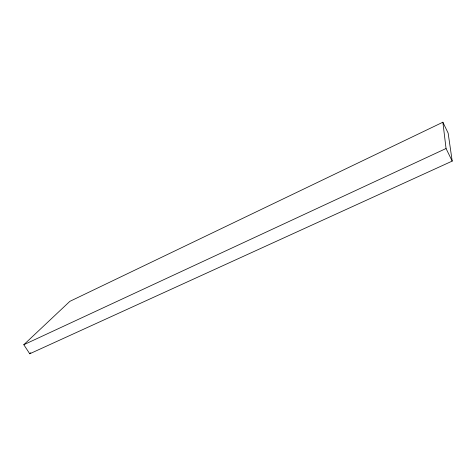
<?xml version="1.0" encoding="UTF-8"?>
<svg xmlns="http://www.w3.org/2000/svg" width="476" height="476" viewBox="0 0 476 476"><rect width="100%" height="100%" fill="white"/><g stroke="black" fill="none" stroke-linecap="round" stroke-linejoin="round"><path stroke-width="0.71" d="M29.744 353.775L452.2 161.102L448.136 133.078L442.87 122.225L69.865 301.35L23.8 344.725L29.744 353.775L30.791 352.74M23.8 344.725L446.054 148.512L442.87 122.225M446.054 148.512L452.2 161.102"/></g></svg>
